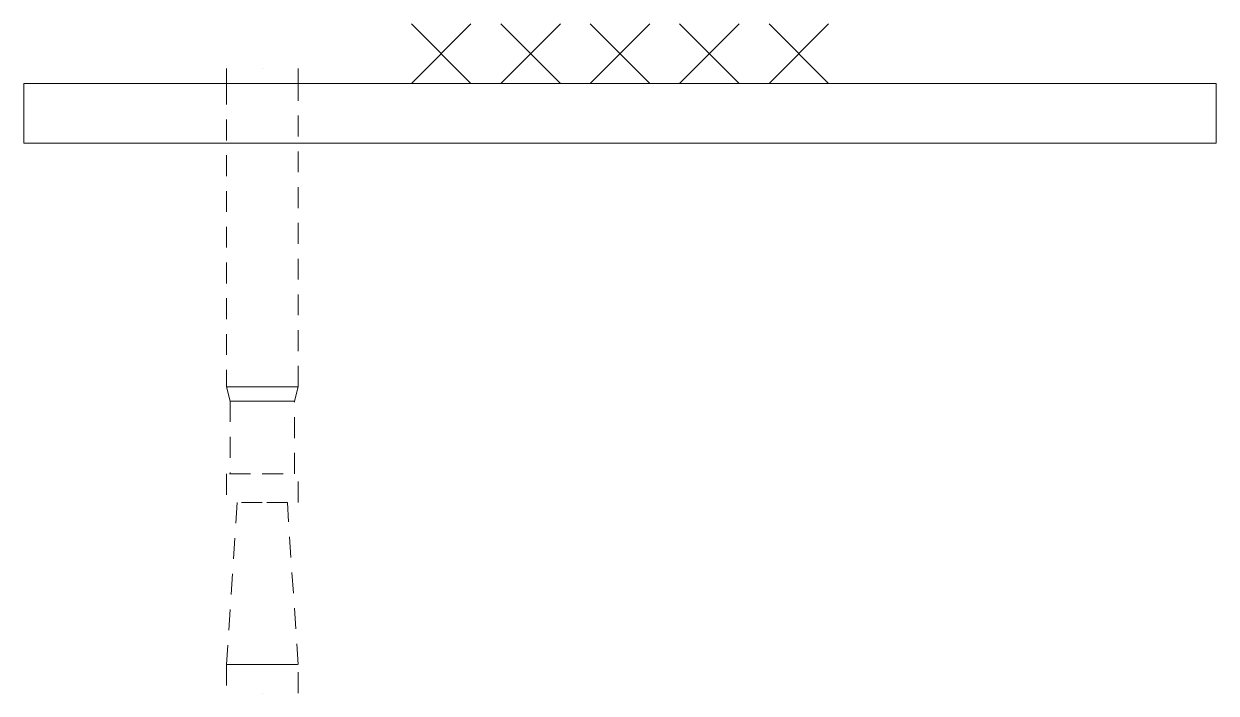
# Model space of a CAD drawing. Header units: millimetres. Extents: x 1343 to 81479, y -38120 to 27770.
# Drawn here: x 36898.2 to 37098.2, y -962.3 to -850 of the extents above; entities that cross this region are included whole.
import ezdxf

# ---------------------------------------------------------------- set-up
doc = ezdxf.new("R2010")
doc.units = ezdxf.units.MM
doc.linetypes.add('01 Штриховая _4 мм_', pattern=[6, 3.5, -2.5])
for name, color, linetype, lineweight in [('AA_Oformlenie', 7, 'Continuous', 9), ('AF_Balki', 7, 'Continuous', 20), ('KR_Detal', 7, 'Continuous', 20)]:
    doc.layers.add(name, color=color, linetype=linetype, lineweight=lineweight)

# ---------------------------------------------------------------- blocks, each defined once
blk = doc.blocks.new('354_Прокат Лист _НесКаркас_РабПлоск_ - 354_Прокат Лист _НесКаркас_РабПлоск_-4002182-КР_УЗ_Км_А')
at = {"layer": 'AF_Balki'}
for p, q in [((2070, -870), (2070, -860)), ((2270, -860), (2070, -860)), ((2270, -860), (2270, -870)), ((2070, -870), (2270, -870))]:
    blk.add_line(p, q, dxfattribs=at)
blk = doc.blocks.new('354_Анкер клиновой _СоедНесК_РабПлоск_ - M12x120_20-3827929-КР_УЗ_Км_А')
at = {"layer": 'KR_Detal', "lineweight": 9}
for p, q in [((2104, -857.5), (2104, -860)), ((2110, -857.5), (2110, -857.5)), ((2110, -857.5), (2110, -857.5)), ((2116, -860), (2116, -857.5))]:
    blk.add_line(p, q, dxfattribs=at)
at = {"layer": 'KR_Detal', "linetype": '01 Штриховая _4 мм_', "lineweight": 9}
for p, q in [((2104, -860.05), (2104, -910.9)), ((2116, -910.9), (2116, -860.05)), ((2104, -910.9), (2104.6, -913.3)), ((2110, -910.9), (2104.09, -910.9)), ((2104.09, -910.9), (2110, -910.9)), ((2110, -910.9), (2115.91, -910.9)), ((2115.91, -910.9), (2110, -910.9)), ((2115.4, -913.3), (2116, -910.9)), ((2104.6, -913.3), (2104.6, -925.5)), ((2110, -913.3), (2104.68, -913.3)), ((2104.68, -913.3), (2110, -913.3)), ((2110, -913.3), (2115.32, -913.3)), ((2115.32, -913.3), (2110, -913.3)), ((2115.4, -925.5), (2115.4, -913.3)), ((2104, -925.5), (2104, -930.3)), ((2104.5, -925.5), (2110, -925.5)), ((2110, -925.5), (2115.5, -925.5)), ((2116, -930.3), (2116, -925.5)), ((2105.8, -930.3), (2104, -957.5)), ((2110, -930.3), (2105.76, -930.3)), ((2114.24, -930.3), (2110, -930.3)), ((2116, -957.5), (2114.2, -930.3)), ((2104, -957.5), (2104, -962.3)), ((2110, -957.5), (2104.09, -957.5)), ((2104.09, -957.5), (2110, -957.5)), ((2110, -957.5), (2115.91, -957.5)), ((2115.91, -957.5), (2110, -957.5)), ((2116, -962.3), (2116, -957.5)), ((2110, -962.3), (2110, -962.3)), ((2110, -962.3), (2110, -962.3))]:
    blk.add_line(p, q, dxfattribs=at)
blk = doc.blocks.new('354_Анкер клиновой _СоедНесК_РабПлоск_ - M12x120_20-3843482-КР_УЗ_Км_А')
at = {"layer": 'KR_Detal', "lineweight": 9}
for p, q in [((2104, -857.5), (2104, -860)), ((2110, -857.5), (2110, -857.5)), ((2110, -857.5), (2110, -857.5)), ((2116, -860), (2116, -857.5))]:
    blk.add_line(p, q, dxfattribs=at)
at = {"layer": 'KR_Detal', "linetype": '01 Штриховая _4 мм_', "lineweight": 9}
for p, q in [((2104, -860.05), (2104, -910.9)), ((2116, -910.9), (2116, -860.05)), ((2104, -910.9), (2104.6, -913.3)), ((2110, -910.9), (2104.09, -910.9)), ((2104.09, -910.9), (2110, -910.9)), ((2110, -910.9), (2115.91, -910.9)), ((2115.91, -910.9), (2110, -910.9)), ((2115.4, -913.3), (2116, -910.9)), ((2104.6, -913.3), (2104.6, -925.5)), ((2110, -913.3), (2104.68, -913.3)), ((2104.68, -913.3), (2110, -913.3)), ((2110, -913.3), (2115.32, -913.3)), ((2115.32, -913.3), (2110, -913.3)), ((2115.4, -925.5), (2115.4, -913.3)), ((2104, -925.5), (2104, -930.3)), ((2104.5, -925.5), (2110, -925.5)), ((2110, -925.5), (2115.5, -925.5)), ((2116, -930.3), (2116, -925.5)), ((2105.8, -930.3), (2104, -957.5)), ((2110, -930.3), (2105.76, -930.3)), ((2114.24, -930.3), (2110, -930.3)), ((2116, -957.5), (2114.2, -930.3)), ((2104, -957.5), (2104, -962.3)), ((2110, -957.5), (2104.09, -957.5)), ((2104.09, -957.5), (2110, -957.5)), ((2110, -957.5), (2115.91, -957.5)), ((2115.91, -957.5), (2110, -957.5)), ((2116, -962.3), (2116, -957.5)), ((2110, -962.3), (2110, -962.3)), ((2110, -962.3), (2110, -962.3))]:
    blk.add_line(p, q, dxfattribs=at)
blk = doc.blocks.new('Последовательность узлов - Сплошная 2мм М5-2304530-КР_УЗ_Км_А')
at = {"layer": 'AA_Oformlenie'}
for p, q in [((2145, -850), (2135, -860)), ((2135, -850), (2145, -860)), ((2160, -850), (2150, -860)), ((2150, -850), (2160, -860)), ((2175, -850), (2165, -860)), ((2165, -850), (2175, -860)), ((2190, -850), (2180, -860)), ((2180, -850), (2190, -860)), ((2205, -850), (2195, -860)), ((2195, -850), (2205, -860)), ((2150, -860), (2130, -860)), ((2165, -860), (2145, -860)), ((2180, -860), (2160, -860)), ((2195, -860), (2175, -860)), ((2210, -860), (2190, -860))]:
    blk.add_line(p, q, dxfattribs=at)

msp = doc.modelspace()

# ---------------------------------------------------------------- block references
at = {"layer": 'AA_Oformlenie'}
msp.add_blockref('Последовательность узлов - Сплошная 2мм М5-2304530-КР_УЗ_Км_А', (34828.166, 0), dxfattribs=at)
at = {"layer": 'AF_Balki'}
msp.add_blockref('354_Прокат Лист _НесКаркас_РабПлоск_ - 354_Прокат Лист _НесКаркас_РабПлоск_-4002182-КР_УЗ_Км_А', (34828.166, 0), dxfattribs=at)
at = {"layer": 'KR_Detal', "lineweight": 9}
for name in ['354_Анкер клиновой _СоедНесК_РабПлоск_ - M12x120_20-3827929-КР_УЗ_Км_А', '354_Анкер клиновой _СоедНесК_РабПлоск_ - M12x120_20-3843482-КР_УЗ_Км_А']:
    msp.add_blockref(name, (34828.166, 0), dxfattribs=at)

doc.saveas('drawing.dxf')
